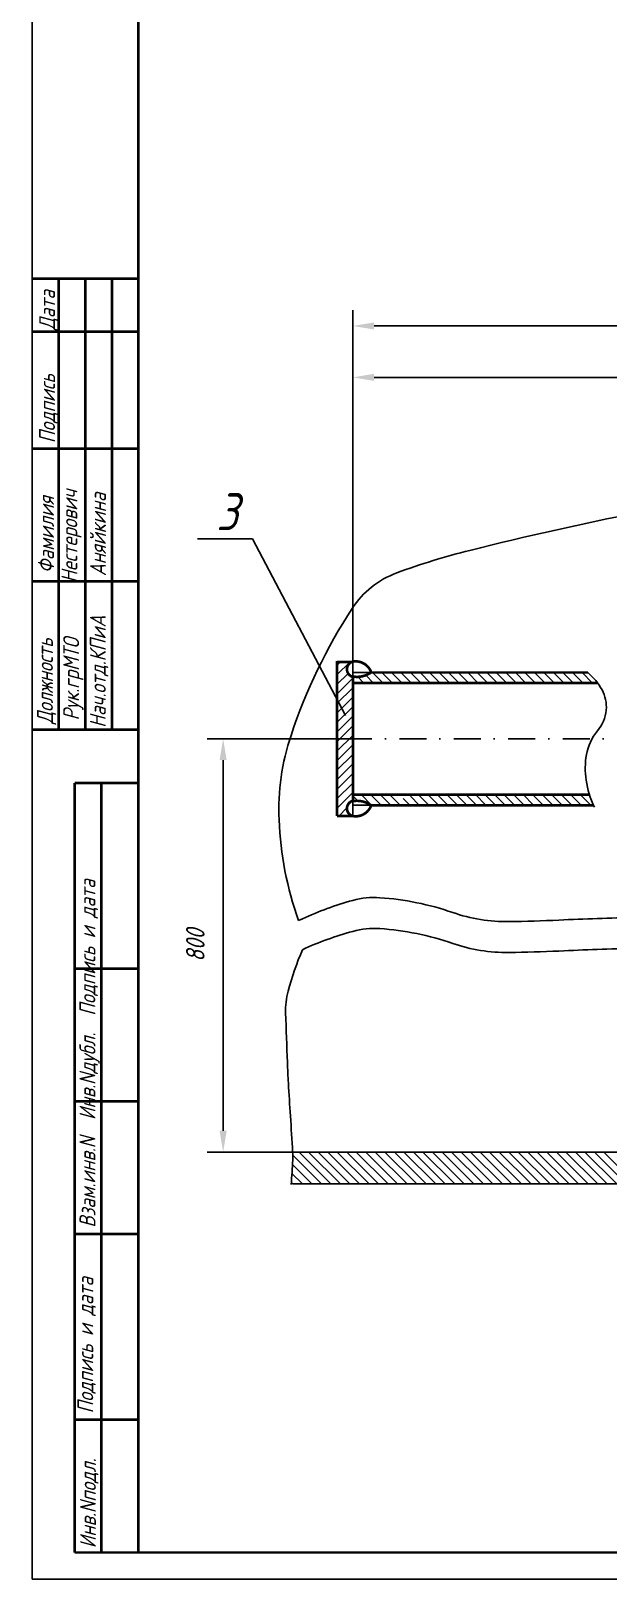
# Model space of a CAD drawing. Extents: x 604 to 1882, y 746 to 1340.
# Drawn here: x 604.1 to 712.9, y 746.5 to 1038.1 of the extents above; entities that cross this region are included whole.
import ezdxf
from ezdxf.enums import TextEntityAlignment as Align

# ---------------------------------------------------------------- set-up
doc = ezdxf.new("R2010")
doc.units = 0
doc.header["$LTSCALE"] = 0.4
doc.header["$MEASUREMENT"] = 0
doc.linetypes.add('DASHDOT', pattern=[25.4, 12.7, -6.35, 0, -6.35])
doc.layers.get('0').update_dxf_attribs({"linetype": 'CONTINUOUS'})
doc.layers.get('DEFPOINTS').update_dxf_attribs({"linetype": 'CONTINUOUS'})
doc.styles.add('ROMANC', font='romanc', dxfattribs={"width": 0.8, "oblique": 15, "height": 3.5})
doc.dimstyles.get("Standard").update_dxf_attribs({"dimtxt": 0.18, "dimasz": 0.18, "dimexe": 0.18, "dimexo": 0.0625, "dimgap": 0.09, "dimtad": 0, "dimtih": 1, "dimtoh": 1, "dimdec": 4, "dimzin": 0, "dimtxsty": 'STANDARD', "dimcen": 0.09, "dimazin": 3, "dimtfac": 1, "dimtdec": 4, "dimtofl": 0, "dimtmove": 0, "dimatfit": 3, "dimtolj": 1, "dimtzin": 0})

# ---------------------------------------------------------------- blocks, each defined once
blk = doc.blocks.new('*D21')
at = {"color": 0, "linetype": 'BYBLOCK'}
for p, q in [((932.75, 895.61), (905.3, 895.61)), ((908.3, 821.76), (908.3, 891.61)), ((921.4, 817.76), (905.3, 817.76))]:
    blk.add_line(p, q, dxfattribs=at)
for points in [[(907.63, 891.61), (908.97, 891.61), (908.3, 895.61)], [(907.63, 821.76), (908.97, 821.76), (908.3, 817.76)]]:
    blk.add_solid(points, dxfattribs=at)
at = {"layer": 'DEFPOINTS', "color": 0, "linetype": 'BYBLOCK'}
for p in [(908.3, 895.61), (932.75, 895.61), (921.4, 817.76)]:
    blk.add_point(p, dxfattribs=at)
at = {"color": 0, "linetype": 'BYBLOCK', "style": 'ROMANC', "oblique": 15, "width": 0.8}
blk.add_text('800', height=3.5, rotation=90, dxfattribs=at).set_placement((904.8, 856.69), align=Align.CENTER)
blk = doc.blocks.new('*X62')
at = {"color": 0}
for p, q in [((661.75, 916.79), (664.22, 919.26)), ((661.75, 918.59), (662.42, 919.26)), ((661.75, 914.99), (663.85, 917.1)), ((661.75, 913.2), (664.75, 916.2)), ((661.75, 911.4), (664.75, 914.4)), ((661.75, 909.61), (664.75, 912.61)), ((661.75, 907.81), (664.75, 910.81)), ((661.75, 906.01), (664.75, 909.01)), ((661.75, 904.22), (664.75, 907.22)), ((661.75, 902.42), (664.75, 905.42)), ((661.75, 900.62), (664.75, 903.62)), ((661.75, 898.83), (664.75, 901.83)), ((661.75, 897.03), (664.75, 900.03)), ((661.75, 895.24), (664.75, 898.24)), ((661.75, 893.44), (664.75, 896.44)), ((661.75, 891.64), (664.75, 894.64)), ((662.12, 890.21), (663.64, 891.74)), ((663.91, 890.21), (664.18, 890.49))]:
    blk.add_line(p, q, dxfattribs=at)

msp = doc.modelspace()

# ---------------------------------------------------------------- linework, layer by layer
for p, q in [((604.32, 746.46), (604.32, 1340.46)), ((645.83, 942.44), (635.45, 942.44)), ((645.83, 942.44), (663.37528, 909.13486)), ((664.75, 919.26), (664.75, 917.04954)), ((664.75, 917.26), (668.17263, 917.26)), ((664.75, 893.02367), (664.75, 890.2138)), ((672.99555, 894.26), (675.86445, 894.26)), ((664.75, 890.26), (664.75, 892.47046)), ((664.75, 892.26), (668.17263, 892.26)), ((664.75, 892.26), (667.24612, 892.26)), ((655.24, 870.85), (654.5, 870.54)), ((653.4, 826.91), (784.79, 826.91)), ((653.4, 820.91), (784.79, 820.91)), ((1445.32, 746.46), (604.32, 746.46))]:
    msp.add_line(p, q)
at = {"color": 0, "linetype": 'BYBLOCK'}
for p, q in [((664.75, 904.76), (664.75, 985.55)), ((883.34, 982.55), (668.75, 982.55)), ((664.75, 904.76), (664.75, 975.87)), ((839.24, 972.87), (668.75, 972.87))]:
    msp.add_line(p, q, dxfattribs=at)
at = {"color": 0}
for p, q in [((666.8425, 915.26), (665.66566, 916.43685)), ((668.63856, 915.26), (667.16413, 916.73442)), ((670.43461, 915.26), (668.43461, 917.26)), ((672.23066, 915.26), (670.23066, 917.26)), ((674.02671, 915.26), (672.02671, 917.26)), ((675.82276, 915.26), (673.82276, 917.26)), ((677.61881, 915.26), (675.61881, 917.26)), ((679.41486, 915.26), (677.41486, 917.26)), ((681.21091, 915.26), (679.21091, 917.26)), ((683.00697, 915.26), (681.00697, 917.26)), ((684.80302, 915.26), (682.80302, 917.26)), ((686.59907, 915.26), (684.59907, 917.26)), ((688.39512, 915.26), (686.39512, 917.26)), ((690.19117, 915.26), (688.19117, 917.26)), ((691.98722, 915.26), (689.98722, 917.26)), ((693.78327, 915.26), (691.78327, 917.26)), ((695.57932, 915.26), (693.57932, 917.26)), ((697.37538, 915.26), (695.37538, 917.26)), ((699.17143, 915.26), (697.17143, 917.26)), ((700.96748, 915.26), (698.96748, 917.26)), ((702.76353, 915.26), (700.76353, 917.26)), ((704.55958, 915.26), (702.55958, 917.26)), ((706.35563, 915.26), (704.35563, 917.26)), ((708.15168, 915.26), (706.15168, 917.26)), ((709.94773, 915.26), (707.94773, 917.26)), ((665.04645, 915.26), (664.75, 915.55645)), ((665.67086, 893.08298), (664.75, 894.00384)), ((668.28989, 892.26), (666.28989, 894.26)), ((670.08594, 892.26), (668.08594, 894.26)), ((671.88199, 892.26), (669.88199, 894.26)), ((673.67804, 892.26), (671.67804, 894.26)), ((675.4741, 892.26), (674.23609, 893.498)), ((677.27015, 892.26), (675.59114, 893.93901)), ((679.0662, 892.26), (677.0662, 894.26)), ((680.86225, 892.26), (678.86225, 894.26)), ((682.6583, 892.26), (680.6583, 894.26)), ((684.45435, 892.26), (682.45435, 894.26)), ((686.2504, 892.26), (684.2504, 894.26)), ((688.04645, 892.26), (686.04645, 894.26)), ((689.8425, 892.26), (687.8425, 894.26)), ((691.63856, 892.26), (689.63856, 894.26)), ((693.43461, 892.26), (691.43461, 894.26)), ((695.23066, 892.26), (693.23066, 894.26)), ((697.02671, 892.26), (695.02671, 894.26)), ((698.82276, 892.26), (696.82276, 894.26)), ((700.61881, 892.26), (698.61881, 894.26)), ((702.41486, 892.26), (700.41486, 894.26)), ((704.21091, 892.26), (702.21091, 894.26)), ((706.00697, 892.26), (704.00697, 894.26)), ((707.80302, 892.26), (705.80302, 894.26)), ((709.59907, 892.26), (707.59907, 894.26)), ((658.81759, 820.91), (653.42232, 826.30527)), ((660.61364, 820.91), (654.61364, 826.91)), ((662.40969, 820.91), (656.40969, 826.91)), ((664.20574, 820.91), (658.20574, 826.91)), ((666.00179, 820.91), (660.00179, 826.91)), ((667.79784, 820.91), (661.79784, 826.91)), ((669.59389, 820.91), (663.59389, 826.91)), ((671.38994, 820.91), (665.38994, 826.91)), ((673.18599, 820.91), (667.18599, 826.91)), ((674.98205, 820.91), (668.98205, 826.91)), ((676.7781, 820.91), (670.7781, 826.91)), ((678.57415, 820.91), (672.57415, 826.91)), ((680.3702, 820.91), (674.3702, 826.91)), ((682.16625, 820.91), (676.16625, 826.91)), ((683.9623, 820.91), (677.9623, 826.91)), ((685.75835, 820.91), (679.75835, 826.91)), ((687.5544, 820.91), (681.5544, 826.91)), ((689.35046, 820.91), (683.35046, 826.91)), ((691.14651, 820.91), (685.14651, 826.91)), ((692.94256, 820.91), (686.94256, 826.91)), ((694.73861, 820.91), (688.73861, 826.91)), ((696.53466, 820.91), (690.53466, 826.91)), ((698.33071, 820.91), (692.33071, 826.91)), ((700.12676, 820.91), (694.12676, 826.91)), ((701.92281, 820.91), (695.92281, 826.91)), ((703.71887, 820.91), (697.71887, 826.91)), ((705.51492, 820.91), (699.51492, 826.91)), ((707.31097, 820.91), (701.31097, 826.91)), ((709.10702, 820.91), (703.10702, 826.91)), ((710.90307, 820.91), (704.90307, 826.91)), ((712.69912, 820.91), (706.69912, 826.91)), ((714.49517, 820.91), (708.49517, 826.91)), ((716.29122, 820.91), (710.29122, 826.91)), ((718.08728, 820.91), (712.08728, 826.91)), ((655.22548, 820.91), (653.27424, 822.86125)), ((657.02153, 820.91), (653.37068, 824.56085)), ((653.42943, 820.91), (653.15782, 821.18162))]:
    msp.add_line(p, q, dxfattribs=at)
at = {"linetype": 'DASHDOT'}
msp.add_line((663.27, 904.76), (786.16, 904.76), dxfattribs=at)
at = {"const_width": 0.5}
for points in [[(624.32, 751.46), (624.32, 1335.46)], [(624.32, 991.46), (604.32, 991.46)], [(609.32, 906.46), (609.32, 991.46)], [(614.32, 906.46), (614.32, 991.46)], [(619.32, 906.46), (619.32, 991.46)], [(624.32, 981.46), (604.32, 981.46)], [(624.32, 959.46), (604.32, 959.46)], [(624.32, 934.46), (604.32, 934.46)], [(661.75, 919.41656), (661.75, 890.2138)], [(661.75, 919.26), (664.75, 919.26)], [(664.75, 916.49633), (664.75, 893.02367)], [(668.17263, 917.26), (709.04554, 917.26)], [(664.75, 915.26), (710.90514, 915.26)], [(624.32, 906.46), (604.32, 906.46)], [(612.32, 751.46), (612.32, 896.46)], [(624.32, 896.46), (612.32, 896.46)], [(617.32, 751.46), (617.32, 896.46)], [(664.75, 894.26), (709.3427, 894.26)], [(664.75, 894.26), (672.99555, 894.26)], [(661.75, 890.2138), (664.75, 890.2138)], [(668.17263, 892.26), (710.09946, 892.26)], [(624.32, 861.46), (612.32, 861.46)], [(624.32, 836.46), (612.32, 836.46)], [(624.32, 811.46), (612.32, 811.46)], [(624.32, 776.46), (612.32, 776.46)], [(1440.32, 751.46), (612.32, 751.46)]]:
    msp.add_lwpolyline(points, dxfattribs=at)
for points in [[(740.79, 951.08, 0.00656616), (728.33443, 949.19141, 0.008377266), (718.62, 947.42, 0.011926391), (686.81423, 940.27514, 0.026971219), (673.03, 936.03, 0.161569332), (664.63215, 929.33494, 0.063944661), (653.09, 905.42, 0.090907), (650.83476, 889.48881, 0.075588074), (654.51, 870.54)], [(709.04554, 917.26, -0.091410169), (711.71362, 913.98952, -0.15033053), (712.5, 910.18, -0.150341222), (710.87004, 906.25169, 0.128891065), (708.79, 901.78, 0.082073996), (708.71694, 896.98574, 0.073777583), (710.27, 891.89)], [(655.25, 870.86, -0.042254343), (664.71731, 874.32097, -0.083488868), (669.82, 874.83, -0.066579075), (683.5653, 872.0419, 0.086959626), (694.2, 870.33, 0.008109909), (703.60278, 870.61309, -0.005277041), (718.05, 871.13, -0.009265692), (726.57662, 871.18695, -0.005541262), (740.83, 870.86)], [(655.25, 865.03, -0.042254343), (664.71731, 868.49097, -0.083488868), (669.82, 869, -0.066579075), (683.5653, 866.2119, 0.086959626), (694.2, 864.5, 0.008109909), (703.60278, 864.78309, -0.005277041), (718.05, 865.3, -0.009265692), (726.57662, 865.35695, -0.005541262), (740.83, 865.03)], [(655.25, 865.03, 0.036263202), (652.53553, 857.19241, 0.073681568), (652.07, 853.12, 0.001682532), (652.4117, 843.79916, 0.003999655), (652.6, 839.88, 0.002674418), (652.98004, 833.69382, -0.002438731), (653.4, 826.91, -0.02531943), (653.40965, 825.38322, -0.00845095), (653.13, 820.82)]]:
    msp.add_lwpolyline(points, format="xyb")
for points in [[(664.70695, 919.30941, 0.776708952), (664.81417, 916.41634, 0.776708952)], [(668.19312, 917.32001, 0.363151891), (664.74851, 919.31161, 0.363151891)], [(664.59972, 916.52349, 0.201855473), (668.17263, 917.26, 0.201855473)], [(664.70695, 890.21059, -0.776708952), (664.81417, 893.10366, -0.776708952)], [(664.59972, 892.99651, -0.201855473), (668.17263, 892.26, -0.201855473)], [(668.19312, 892.19999, -0.363151891), (664.74851, 890.20839, -0.363151891)]]:
    msp.add_lwpolyline(points, format="xyb", dxfattribs=at)
at = {"linetype": 'CONTINUOUS', "const_width": 0.5}
msp.add_lwpolyline([(700.09681, 814.45), (700.09681, 814.45)], dxfattribs=at)
at = {"color": 0, "linetype": 'BYBLOCK'}
for points in [[(668.75, 983.21667), (668.75, 981.88333), (664.75, 982.55)], [(668.75, 973.53667), (668.75, 972.20333), (664.75, 972.87)]]:
    msp.add_solid(points, dxfattribs=at)
at = {"layer": 'DEFPOINTS', "color": 0, "linetype": 'BYBLOCK'}
for p in [(664.75, 982.55), (664.75, 972.87), (664.75, 904.76), (664.75, 904.76)]:
    msp.add_point(p, dxfattribs=at)

# ---------------------------------------------------------------- block references
msp.add_blockref('*X62', (0, 0))

# ---------------------------------------------------------------- texts
at = {"style": 'ROMANC', "oblique": 15, "width": 0.8}
for s, p in [('Дата', (608.62, 981.76)), ('Подпись', (608.62, 960.46)), ('Нестерович', (612.81938, 934.14596)), ('Аняйкина', (618.20938, 935.39596)), ('Фамилия', (608.42, 935.96)), ('Нач.отд.КПиА', (618.18256, 906.83374)), ('Должность', (608.22, 907.56)), ('Рук.грМТО', (613.16, 908.22)), ('Взам.инв.N  Инв.Nдубл.  Подпись и дата', (616.22, 812.66)), ('Подпись и дата', (615.82, 777.66)), ('Инв.Nподл.', (616.32, 752.26))]:
    msp.add_text(s, height=3, rotation=90, dxfattribs=at).set_placement(p)
msp.add_text('3', height=7, dxfattribs=at).set_placement((639.00121, 944.0589))

# ---------------------------------------------------------------- dimensions: what is measured, and where the dimension line sits
dim = msp.add_linear_dim(base=(640.3, 904.76), p1=(653.4, 826.91), p2=(664.75, 904.76), angle=90, text='800', dimstyle='Standard')
dim.commit()
dim.dimension.update_dxf_attribs({"geometry": '*D21', "text_midpoint": (636.8, 865.835), "insert": (-268, 9.15)})

doc.saveas('drawing.dxf')
